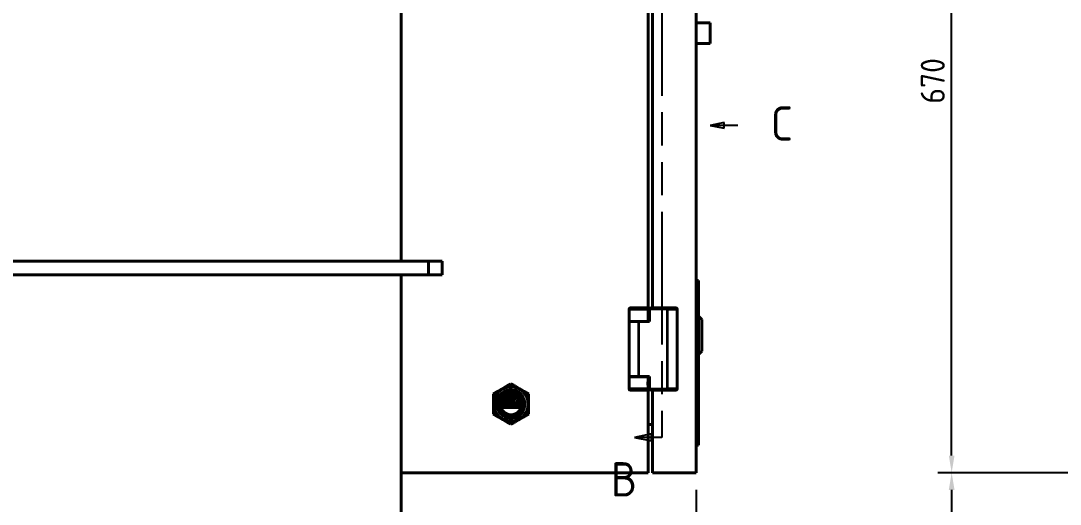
# Model space of a CAD drawing. Header units: millimetres. Extents: x 0 to 5945, y 0 to 4205.
# Drawn here: x 3678 to 4435, y 1621 to 1973 of the extents above; entities that cross this region are included whole.
import ezdxf

# ---------------------------------------------------------------- set-up
doc = ezdxf.new("R2010")
doc.units = ezdxf.units.MM
doc.header["$LTSCALE"] = 5
doc.linetypes.add('CHAIN', pattern=[0.3543, 0.2362, -0.0295, 0.0591, -0.0295])
doc.linetypes.add('DOUBLE_DASH_CHAIN', pattern=[1.2403, 0.6614, -0.0827, 0.1654, -0.0827, 0.1654, -0.0827])
for name, color, linetype, lineweight in [('가시적인 것(ISO)', 3, 'Continuous', 40), ('가시적인 좁은 것(ISO)', 3, 'Continuous', 35), ('단면선(ISO)', 7, 'CHAIN', 25), ('치수(ISO)', 2, 'Continuous', 25)]:
    doc.layers.add(name, color=color, linetype=linetype, lineweight=lineweight)
doc.styles.add('부품번호텍스트_PSTEK_POSCO', font='isocp.shx')
doc.styles.add('치수 텍스트_PSTEK_POSCO', font='isocp.shx')
doc.dimstyles.new('치수_PSTEK_POSCO', dxfattribs={"dimscale": 5, "dimtxt": 3.5, "dimasz": 2.5, "dimexe": 2, "dimexo": 2.5, "dimgap": 1, "dimtad": 1, "dimrnd": 1e-08, "dimdsep": 46, "dimtxsty": '치수 텍스트_PSTEK_POSCO', "dimcen": 0.09, "dimdle": 10, "dimclrd": 7, "dimclre": 7, "dimclrt": 2, "dimadec": 1, "dimazin": 2, "dimtfac": 1, "dimtmove": 0, "dimatfit": 3, "dimfxl": 0, "dimtolj": 1, "dimlwd": -1, "dimlwe": -1, "dimarcsym": 0})

# ---------------------------------------------------------------- blocks, each defined once
blk = doc.blocks.new('2dTransSection0')
at = {"layer": '단면선(ISO)', "linetype": 'Continuous'}
for p, q in [((827.55, 475.91), (825.05, 475.41)), ((827.55, 474.91), (827.55, 475.91)), ((827.55, 475.41), (825.05, 475.41)), ((825.05, 475.41), (827.55, 474.91)), ((829.05, 475.41), (827.55, 475.41)), ((829.05, 475.41), (829.05, 471.54)), ((829.05, 337.76), (829.05, 333.89)), ((827.55, 334.39), (825.05, 333.89)), ((827.55, 333.89), (825.05, 333.89)), ((825.05, 333.89), (827.55, 333.39)), ((827.55, 333.39), (827.55, 334.39)), ((829.05, 333.89), (827.55, 333.89))]:
    blk.add_line(p, q, dxfattribs=at)
at = {"layer": '단면선(ISO)', "linetype": 'DOUBLE_DASH_CHAIN', "ltscale": 5.84134}
blk.add_line((829.05, 475.41), (829.05, 333.89), dxfattribs=at)
at = {"layer": '단면선(ISO)', "linetype": 'Continuous', "flags": 128}
for points in [[(827.55, 475.91), (825.05, 475.41)], [(827.55, 334.39), (825.05, 333.89)]]:
    blk.add_lwpolyline(points, dxfattribs=at)
at = {"layer": '단면선(ISO)'}
for points in [[(827.55, 475.91), (825.05, 475.41), (827.55, 474.91), (827.55, 475.91)], [(827.55, 334.39), (825.05, 333.89), (827.55, 333.39), (827.55, 334.39)]]:
    blk.add_solid(points, dxfattribs=at)
at = {"layer": '단면선(ISO)', "char_height": 5, "attachment_point": 7, "style": '부품번호텍스트_PSTEK_POSCO'}
for insert in [(821.63, 478.91), (821.63, 325.28)]:
    blk.add_mtext('B', dxfattribs=dict(at, insert=insert))
blk = doc.blocks.new('2dTransSection1')
at = {"layer": '단면선(ISO)', "linetype": 'Continuous'}
for p, q in [((838.11, 379.73), (836.11, 379.33)), ((838.11, 379.33), (836.11, 379.33)), ((836.11, 379.33), (838.11, 378.93)), ((838.11, 378.93), (838.11, 379.73)), ((840.11, 379.33), (838.11, 379.33))]:
    blk.add_line(p, q, dxfattribs=at)
at = {"layer": '단면선(ISO)', "linetype": 'Continuous', "flags": 128}
blk.add_lwpolyline([(838.11, 379.73), (836.11, 379.33)], dxfattribs=at)
at = {"layer": '단면선(ISO)'}
blk.add_solid([(838.11, 379.73), (836.11, 379.33), (838.11, 378.93), (838.11, 379.73)], dxfattribs=at)
at = {"layer": '단면선(ISO)', "insert": (844.92, 377.1), "char_height": 5, "attachment_point": 7, "style": '부품번호텍스트_PSTEK_POSCO'}
blk.add_mtext('C', dxfattribs=at)
blk = doc.blocks.new('*D54')
at = {"layer": 'Defpoints', "color": 0}
for p in [(4356.32, 2313.72), (4516.87, 2313.72), (4516.87, 1643.72)]:
    blk.add_point(p, dxfattribs=at)
at = {"layer": '치수(ISO)', "color": 7}
for p, q in [((4504.37, 2313.72), (4346.32, 2313.72)), ((4356.32, 1656.22), (4356.32, 2301.22)), ((4504.37, 1643.72), (4346.32, 1643.72))]:
    blk.add_line(p, q, dxfattribs=at)
for points in [[(4354.24, 2301.22), (4358.41, 2301.22), (4356.32, 2313.72)], [(4354.24, 1656.22), (4358.41, 1656.22), (4356.32, 1643.72)]]:
    blk.add_solid(points, dxfattribs=at)
at = {"layer": '치수(ISO)', "color": 2, "insert": (4342.57, 1912.44), "char_height": 17.5, "attachment_point": 4, "rotation": 90, "style": '치수 텍스트_PSTEK_POSCO'}
blk.add_mtext('\\A1;670', dxfattribs=at)
blk = doc.blocks.new('*D56')
at = {"layer": 'Defpoints', "color": 0}
for p in [(4516.87, 1643.72), (4356.32, 1242.72), (4436.87, 1242.72)]:
    blk.add_point(p, dxfattribs=at)
at = {"layer": '치수(ISO)', "color": 7}
for p, q in [((4504.37, 1643.72), (4346.32, 1643.72)), ((4356.32, 1631.22), (4356.32, 1255.22)), ((4424.37, 1242.72), (4346.32, 1242.72))]:
    blk.add_line(p, q, dxfattribs=at)
for points in [[(4354.24, 1631.22), (4358.41, 1631.22), (4356.32, 1643.72)], [(4354.24, 1255.22), (4358.41, 1255.22), (4356.32, 1242.72)]]:
    blk.add_solid(points, dxfattribs=at)
at = {"layer": '치수(ISO)', "color": 2, "insert": (4342.57, 1378.35), "char_height": 17.5, "attachment_point": 4, "rotation": 90, "style": '치수 텍스트_PSTEK_POSCO'}
blk.add_mtext('\\A1;401', dxfattribs=at)
blk = doc.blocks.new('*D60')
at = {"layer": 'Defpoints', "color": 0}
for p in [(4170.34, 1643.72), (3955.34, 1348.72), (4170.34, 1171.54)]:
    blk.add_point(p, dxfattribs=at)
at = {"layer": '치수(ISO)', "color": 7}
for p, q in [((4170.34, 1631.22), (4170.34, 1161.54)), ((3955.34, 1336.22), (3955.34, 1161.54)), ((3967.84, 1171.54), (4157.84, 1171.54))]:
    blk.add_line(p, q, dxfattribs=at)
for points in [[(3967.84, 1173.62), (3967.84, 1169.45), (3955.34, 1171.54)], [(4157.84, 1173.62), (4157.84, 1169.45), (4170.34, 1171.54)]]:
    blk.add_solid(points, dxfattribs=at)
at = {"layer": '치수(ISO)', "color": 2, "insert": (4043.26, 1185.29), "char_height": 17.5, "attachment_point": 4, "style": '치수 텍스트_PSTEK_POSCO'}
blk.add_mtext('\\A1;215', dxfattribs=at)
blk = doc.blocks.new('*D66')
at = {"layer": 'Defpoints', "color": 0}
for p in [(4170.34, 1643.72), (3197.54, 1411.38), (4170.34, 1114.02)]:
    blk.add_point(p, dxfattribs=at)
at = {"layer": '치수(ISO)', "color": 7}
for p, q in [((4170.34, 1631.22), (4170.34, 1104.02)), ((3197.54, 1398.88), (3197.54, 1104.02)), ((3210.04, 1114.02), (4157.84, 1114.02))]:
    blk.add_line(p, q, dxfattribs=at)
for points in [[(3210.04, 1116.11), (3210.04, 1111.94), (3197.54, 1114.02)], [(4157.84, 1116.11), (4157.84, 1111.94), (4170.34, 1114.02)]]:
    blk.add_solid(points, dxfattribs=at)
at = {"layer": '치수(ISO)', "color": 2, "insert": (3647.42, 1128.65), "char_height": 17.5, "attachment_point": 4, "style": '치수 텍스트_PSTEK_POSCO'}
blk.add_mtext('\\A1;(972.8)', dxfattribs=at)

msp = doc.modelspace()

# ---------------------------------------------------------------- linework, layer by layer
at = {"layer": '가시적인 것(ISO)'}
for p, q in [((4170.343, 1643.721), (4170.343, 2313.721)), ((3955.343, 1797.721), (3955.343, 2188.721)), ((4135.343, 2194.721), (4135.343, 1762.721)), ((4138.343, 2193.721), (4138.343, 1763.721)), ((4170.343, 1971.221), (4180.343, 1971.221)), ((4180.343, 1956.221), (4180.343, 1971.221)), ((4170.343, 1956.221), (4180.343, 1956.221)), ((3975.343, 1797.721), (3509.343, 1797.721)), ((3985.343, 1797.721), (3975.343, 1797.721)), ((3975.343, 1797.721), (3975.343, 1787.721)), ((3985.343, 1787.721), (3985.343, 1797.721)), ((3975.343, 1787.721), (3509.343, 1787.721)), ((3955.343, 1348.721), (3955.343, 1787.721)), ((3975.343, 1787.721), (3985.343, 1787.721)), ((4171.843, 1783.721), (4170.343, 1783.721)), ((4171.843, 1663.721), (4171.843, 1783.721)), ((4171.843, 1778.721), (4171.853, 1778.721)), ((4171.843, 1773.721), (4171.853, 1773.721)), ((4171.853, 1778.721), (4171.853, 1773.721)), ((4171.853, 1773.721), (4171.853, 1673.721)), ((4121.343, 1753.871), (4121.343, 1762.721)), ((4135.343, 1762.721), (4135.343, 1753.871)), ((4136.343, 1762.721), (4136.343, 1753.721)), ((4149.343, 1763.721), (4137.343, 1763.721)), ((4149.343, 1763.721), (4155.343, 1763.721)), ((4156.343, 1704.721), (4156.343, 1762.721)), ((4174.343, 1755.221), (4171.853, 1757.711)), ((4135.343, 1753.871), (4121.343, 1753.871)), ((4121.343, 1753.721), (4121.343, 1753.871)), ((4121.343, 1753.721), (4128.343, 1753.721)), ((4121.343, 1713.721), (4121.343, 1753.721)), ((4136.343, 1753.721), (4128.343, 1753.721)), ((4135.343, 1753.871), (4135.343, 1753.721)), ((4174.343, 1755.221), (4174.343, 1732.221)), ((4174.343, 1732.221), (4171.853, 1729.731)), ((4121.343, 1713.571), (4121.343, 1713.721)), ((4128.343, 1713.721), (4121.343, 1713.721)), ((4121.343, 1713.571), (4135.343, 1713.571)), ((4121.343, 1704.721), (4121.343, 1713.571)), ((4128.343, 1713.721), (4136.343, 1713.721)), ((4135.343, 1713.721), (4135.343, 1713.571)), ((4135.343, 1713.571), (4135.343, 1710.721)), ((4136.343, 1713.721), (4136.343, 1704.721)), ((4035.343, 1708.501), (4022.543, 1701.111)), ((4048.143, 1701.111), (4035.343, 1708.501)), ((4035.343, 1708.391), (4035.343, 1708.501)), ((4135.343, 1710.721), (4135.343, 1706.721)), ((4135.343, 1706.721), (4135.343, 1704.721)), ((4135.343, 1704.721), (4135.343, 1643.721)), ((4137.343, 1703.721), (4149.343, 1703.721)), ((4138.343, 1703.721), (4138.343, 1643.721)), ((4155.343, 1703.721), (4149.343, 1703.721)), ((4022.543, 1701.111), (4022.543, 1686.331)), ((4022.639, 1701.056), (4022.543, 1701.111)), ((4029.343, 1691.221), (4029.343, 1697.721)), ((4029.343, 1696.721), (4029.706, 1696.721)), ((4032.277, 1698.021), (4029.643, 1698.021)), ((4030.025, 1696.721), (4029.706, 1696.721)), ((4030.025, 1692.721), (4030.025, 1696.721)), ((4030.025, 1696.521), (4030.903, 1696.521)), ((4030.903, 1696.521), (4030.903, 1692.321)), ((4032.19, 1696.621), (4032.19, 1698.021)), ((4038.497, 1696.621), (4032.19, 1696.621)), ((4032.277, 1698.021), (4032.277, 1699.421)), ((4033.343, 1699.421), (4032.277, 1699.421)), ((4038.41, 1698.021), (4032.277, 1698.021)), ((4033.343, 1700.521), (4037.343, 1700.521)), ((4033.343, 1700.521), (4033.343, 1699.421)), ((4033.343, 1700.221), (4037.343, 1700.221)), ((4037.343, 1700.521), (4037.343, 1699.421)), ((4038.41, 1699.421), (4037.343, 1699.421)), ((4038.41, 1698.021), (4038.41, 1699.421)), ((4041.043, 1698.021), (4038.41, 1698.021)), ((4038.497, 1698.021), (4038.497, 1696.621)), ((4039.783, 1696.521), (4041.343, 1696.521)), ((4039.783, 1692.321), (4039.783, 1696.521)), ((4041.245, 1696.221), (4040.925, 1696.221)), ((4040.925, 1696.221), (4040.925, 1692.721)), ((4041.245, 1696.221), (4041.343, 1696.221)), ((4041.343, 1691.221), (4041.343, 1697.721)), ((4044.343, 1697.339), (4044.343, 1697.711)), ((4044.343, 1690.103), (4044.343, 1697.339)), ((4048.143, 1701.111), (4048.048, 1701.056)), ((4048.143, 1686.331), (4048.143, 1701.111)), ((4029.706, 1692.721), (4029.343, 1692.721)), ((4030.903, 1692.321), (4029.343, 1692.321)), ((4029.343, 1691.8), (4031.498, 1691.8)), ((4031.548, 1691.281), (4029.343, 1691.281)), ((4041.243, 1691.121), (4029.443, 1691.121)), ((4029.706, 1692.721), (4030.025, 1692.721)), ((4031.498, 1691.8), (4031.498, 1694.221)), ((4031.498, 1694.221), (4031.548, 1694.221)), ((4031.548, 1695.549), (4031.548, 1692.895)), ((4031.548, 1691.121), (4031.548, 1692.895)), ((4031.998, 1695.549), (4031.998, 1692.895)), ((4031.998, 1694.221), (4032.048, 1694.221)), ((4031.998, 1691.121), (4031.998, 1692.895)), ((4032.568, 1691.281), (4031.998, 1691.281)), ((4032.048, 1694.221), (4032.048, 1691.8)), ((4032.048, 1691.8), (4032.518, 1691.8)), ((4032.518, 1691.8), (4032.518, 1694.221)), ((4032.518, 1694.221), (4032.568, 1694.221)), ((4032.568, 1695.549), (4032.568, 1692.895)), ((4032.568, 1691.121), (4032.568, 1692.895)), ((4033.018, 1695.549), (4033.018, 1692.895)), ((4033.018, 1694.221), (4033.068, 1694.221)), ((4033.018, 1691.121), (4033.018, 1692.895)), ((4033.588, 1691.281), (4033.018, 1691.281)), ((4033.068, 1694.221), (4033.068, 1691.8)), ((4033.068, 1691.8), (4033.538, 1691.8)), ((4033.538, 1691.8), (4033.538, 1694.221)), ((4033.538, 1694.221), (4033.588, 1694.221)), ((4033.588, 1695.549), (4033.588, 1692.895)), ((4033.588, 1691.121), (4033.588, 1692.895)), ((4034.038, 1695.549), (4034.038, 1692.895)), ((4034.038, 1694.221), (4034.088, 1694.221)), ((4034.038, 1691.121), (4034.038, 1692.895)), ((4034.608, 1691.281), (4034.038, 1691.281)), ((4034.088, 1694.221), (4034.088, 1691.8)), ((4034.088, 1691.8), (4034.558, 1691.8)), ((4034.558, 1691.8), (4034.558, 1694.221)), ((4034.558, 1694.221), (4034.608, 1694.221)), ((4034.608, 1695.549), (4034.608, 1692.895)), ((4034.608, 1691.121), (4034.608, 1692.895)), ((4035.058, 1695.549), (4035.058, 1692.895)), ((4035.058, 1694.221), (4035.108, 1694.221)), ((4035.058, 1691.121), (4035.058, 1692.895)), ((4035.628, 1691.281), (4035.058, 1691.281)), ((4035.108, 1694.221), (4035.108, 1691.8)), ((4035.108, 1691.8), (4035.578, 1691.8)), ((4035.578, 1691.8), (4035.578, 1694.221)), ((4035.578, 1694.221), (4035.628, 1694.221)), ((4035.628, 1695.549), (4035.628, 1692.895)), ((4035.628, 1691.121), (4035.628, 1692.895)), ((4036.078, 1695.549), (4036.078, 1692.895)), ((4036.078, 1694.221), (4036.128, 1694.221)), ((4036.078, 1691.121), (4036.078, 1692.895)), ((4036.648, 1691.281), (4036.078, 1691.281)), ((4036.128, 1694.221), (4036.128, 1691.8)), ((4036.128, 1691.8), (4036.598, 1691.8)), ((4036.598, 1691.8), (4036.598, 1694.221)), ((4036.598, 1694.221), (4036.648, 1694.221)), ((4036.648, 1695.549), (4036.648, 1692.895)), ((4036.648, 1691.121), (4036.648, 1692.895)), ((4037.098, 1695.549), (4037.098, 1692.895)), ((4037.098, 1694.221), (4037.148, 1694.221)), ((4037.098, 1691.121), (4037.098, 1692.895)), ((4037.668, 1691.281), (4037.098, 1691.281)), ((4037.148, 1694.221), (4037.148, 1691.8)), ((4037.148, 1691.8), (4037.618, 1691.8)), ((4037.618, 1691.8), (4037.618, 1694.221)), ((4037.618, 1694.221), (4037.668, 1694.221)), ((4037.668, 1695.549), (4037.668, 1692.895)), ((4037.668, 1691.121), (4037.668, 1692.895)), ((4038.118, 1695.549), (4038.118, 1692.895)), ((4038.118, 1694.221), (4038.168, 1694.221)), ((4038.118, 1691.121), (4038.118, 1692.895)), ((4038.688, 1691.281), (4038.118, 1691.281)), ((4038.168, 1694.221), (4038.168, 1691.8)), ((4038.168, 1691.8), (4038.638, 1691.8)), ((4038.638, 1691.8), (4038.638, 1694.221)), ((4038.638, 1694.221), (4038.688, 1694.221)), ((4038.688, 1695.549), (4038.688, 1692.895)), ((4038.688, 1691.121), (4038.688, 1692.895)), ((4039.138, 1695.549), (4039.138, 1692.895)), ((4039.138, 1694.221), (4039.188, 1694.221)), ((4039.138, 1691.121), (4039.138, 1692.895)), ((4041.343, 1691.281), (4039.138, 1691.281)), ((4039.188, 1694.221), (4039.188, 1691.8)), ((4039.188, 1691.8), (4041.343, 1691.8)), ((4041.343, 1692.321), (4039.783, 1692.321)), ((4040.925, 1692.721), (4041.245, 1692.721)), ((4041.343, 1692.721), (4041.245, 1692.721)), ((4044.343, 1695.321), (4044.443, 1695.321)), ((4044.343, 1692.121), (4044.443, 1692.121)), ((4044.343, 1690.029), (4044.343, 1690.103)), ((4044.443, 1695.321), (4044.443, 1693.721)), ((4044.443, 1693.721), (4044.443, 1692.121)), ((4022.639, 1686.386), (4022.543, 1686.331)), ((4022.543, 1686.331), (4035.343, 1678.941)), ((4035.343, 1678.941), (4048.143, 1686.331)), ((4048.048, 1686.386), (4048.143, 1686.331)), ((4035.343, 1679.051), (4035.343, 1678.941)), ((4135.343, 1678.721), (4138.343, 1678.721)), ((4171.843, 1673.721), (4171.853, 1673.721)), ((4171.853, 1673.721), (4171.853, 1668.721)), ((4171.843, 1668.721), (4171.853, 1668.721)), ((4171.843, 1663.721), (4170.343, 1663.721)), ((3955.343, 1643.721), (4135.343, 1643.721)), ((4170.343, 1643.721), (4138.343, 1643.721))]:
    msp.add_line(p, q, dxfattribs=at)
for radius in [12.471, 8.2, 7.8]:
    msp.add_circle((4035.343, 1693.721), radius, dxfattribs=at)
for centre, radius, start, end in [((4122.343, 1762.721), 1, 90, 180), ((4134.343, 1762.721), 1, 0, 90), ((4137.343, 1762.721), 1, 90, 180), ((4155.343, 1762.721), 1, 0, 90), ((4035.343, 1693.721), 9.7, 21.900185, 338.099815), ((4122.343, 1704.721), 1, 180, 270), ((4134.343, 1704.721), 1, 270, 0), ((4137.343, 1704.721), 1, 180, 270), ((4155.343, 1704.721), 1, 270, 0), ((4035.343, 1693.721), 10.319, 132.520109, 177.166925), ((4029.643, 1697.721), 0.3, 90, 180), ((4041.043, 1697.721), 0.3, 0, 90), ((4029.443, 1691.221), 0.1, 180, 270), ((4041.243, 1691.221), 0.1, 270, 0)]:
    msp.add_arc(centre, radius, start, end, dxfattribs=at)
for points, knots in [([(4122.343, 1763.721), (4122.355, 1763.721), (4122.373, 1763.721), (4122.431, 1763.721), (4122.435, 1763.721), (4122.439, 1763.721), (4122.443, 1763.721), (4122.505, 1763.721), (4122.595, 1763.721), (4122.712, 1763.721), (4122.729, 1763.721), (4122.746, 1763.721), (4122.765, 1763.721), (4122.876, 1763.721), (4123.009, 1763.721), (4123.162, 1763.721), (4123.213, 1763.721), (4123.265, 1763.721), (4123.321, 1763.721), (4123.548, 1763.721), (4123.808, 1763.721), (4124.101, 1763.721), (4124.357, 1763.721), (4124.634, 1763.721), (4124.931, 1763.721), (4124.974, 1763.721), (4125.018, 1763.721), (4125.06, 1763.721), (4125.357, 1763.721), (4125.668, 1763.721), (4125.994, 1763.721), (4126.041, 1763.721), (4126.09, 1763.721), (4126.135, 1763.721), (4126.474, 1763.721), (4126.822, 1763.721), (4127.18, 1763.721), (4127.204, 1763.721), (4127.229, 1763.721), (4127.251, 1763.721), (4127.612, 1763.721), (4127.977, 1763.721), (4128.343, 1763.721)], [0, 0, 0, 0, 0.05859375, 0.05859375, 0.05859375, 0.0625, 0.0625, 0.0625, 0.1171875, 0.1171875, 0.1171875, 0.125, 0.125, 0.125, 0.171875, 0.171875, 0.171875, 0.1875, 0.1875, 0.1875, 0.25, 0.25, 0.25, 0.3046875, 0.3046875, 0.3046875, 0.3125, 0.3125, 0.3125, 0.3671875, 0.3671875, 0.3671875, 0.375, 0.375, 0.375, 0.43359375, 0.43359375, 0.43359375, 0.4375, 0.4375, 0.4375, 0.5, 0.5, 0.5, 0.5]), ([(4128.343, 1763.721), (4128.687, 1763.721), (4129.028, 1763.721), (4129.367, 1763.721), (4129.39, 1763.721), (4129.411, 1763.721), (4129.435, 1763.721), (4129.77, 1763.721), (4130.096, 1763.721), (4130.416, 1763.721), (4130.461, 1763.721), (4130.505, 1763.721), (4130.552, 1763.721), (4130.834, 1763.721), (4131.107, 1763.721), (4131.368, 1763.721), (4131.455, 1763.721), (4131.54, 1763.721), (4131.627, 1763.721), (4131.973, 1763.721), (4132.293, 1763.721), (4132.586, 1763.721), (4132.842, 1763.721), (4133.073, 1763.721), (4133.279, 1763.721), (4133.308, 1763.721), (4133.338, 1763.721), (4133.365, 1763.721), (4133.559, 1763.721), (4133.726, 1763.721), (4133.864, 1763.721), (4133.884, 1763.721), (4133.904, 1763.721), (4133.922, 1763.721), (4134.056, 1763.721), (4134.159, 1763.721), (4134.229, 1763.721), (4134.234, 1763.721), (4134.239, 1763.721), (4134.243, 1763.721), (4134.31, 1763.721), (4134.33, 1763.721), (4134.343, 1763.721)], [0.5, 0.5, 0.5, 0.5, 0.55859375, 0.55859375, 0.55859375, 0.5625, 0.5625, 0.5625, 0.6171875, 0.6171875, 0.6171875, 0.625, 0.625, 0.625, 0.671875, 0.671875, 0.671875, 0.6875, 0.6875, 0.6875, 0.75, 0.75, 0.75, 0.8046875, 0.8046875, 0.8046875, 0.8125, 0.8125, 0.8125, 0.8671875, 0.8671875, 0.8671875, 0.875, 0.875, 0.875, 0.93359375, 0.93359375, 0.93359375, 0.9375, 0.9375, 0.9375, 1, 1, 1, 1]), ([(4028.369, 1701.327), (4028.803, 1701.724), (4029.269, 1702.084), (4030.257, 1702.718), (4030.776, 1702.993), (4031.886, 1703.463), (4032.477, 1703.653), (4033.692, 1703.926), (4034.314, 1704.008), (4035.62, 1704.059), (4036.302, 1704.018), (4037.775, 1703.782), (4038.557, 1703.56), (4039.822, 1703.034), (4040.32, 1702.778), (4041.159, 1702.256), (4041.507, 1702.008), (4042.345, 1701.329), (4042.811, 1700.872), (4043.651, 1699.876), (4044.024, 1699.338), (4044.343, 1698.769)], [0.000027, 0.000027, 0.000027, 0.000027, 0.1764249, 0.1764249, 0.3522959, 0.3522959, 0.5381784, 0.5381784, 0.725877, 0.725877, 0.9303668, 0.9303668, 1.1734305, 1.1734305, 1.3413473, 1.3413473, 1.4696628, 1.4696628, 1.6648162, 1.6648162, 1.8607312, 1.8607312, 1.8607312, 1.8607312]), ([(4044.343, 1697.711), (4044.051, 1698.417), (4043.676, 1699.09), (4042.779, 1700.336), (4042.256, 1700.906), (4040.685, 1702.269), (4039.537, 1702.921), (4036.948, 1703.787), (4035.618, 1703.917), (4033.29, 1703.757), (4032.209, 1703.501), (4030.16, 1702.651), (4029.211, 1702.062), (4028.37, 1701.326)], [0, 0, 0, 0, 0.2293204, 0.2293204, 0.4607423, 0.4607423, 0.8568907, 0.8568907, 1.2866542, 1.2866542, 1.675384, 1.675384, 2.0677775, 2.0677775, 2.0677775, 2.0677775]), ([(4134.343, 1703.721), (4134.331, 1703.721), (4134.314, 1703.721), (4134.255, 1703.721), (4134.251, 1703.721), (4134.248, 1703.721), (4134.243, 1703.721), (4134.181, 1703.721), (4134.092, 1703.721), (4133.974, 1703.721), (4133.957, 1703.721), (4133.941, 1703.721), (4133.922, 1703.721), (4133.81, 1703.721), (4133.678, 1703.721), (4133.525, 1703.721), (4133.474, 1703.721), (4133.422, 1703.721), (4133.365, 1703.721), (4133.139, 1703.721), (4132.879, 1703.721), (4132.586, 1703.721), (4132.33, 1703.721), (4132.053, 1703.721), (4131.755, 1703.721), (4131.713, 1703.721), (4131.669, 1703.721), (4131.627, 1703.721), (4131.33, 1703.721), (4131.018, 1703.721), (4130.692, 1703.721), (4130.646, 1703.721), (4130.597, 1703.721), (4130.552, 1703.721), (4130.213, 1703.721), (4129.865, 1703.721), (4129.507, 1703.721), (4129.483, 1703.721), (4129.458, 1703.721), (4129.435, 1703.721), (4129.075, 1703.721), (4128.71, 1703.721), (4128.343, 1703.721), (4128, 1703.721), (4127.658, 1703.721), (4127.319, 1703.721), (4127.297, 1703.721), (4127.275, 1703.721), (4127.251, 1703.721), (4126.917, 1703.721), (4126.59, 1703.721), (4126.271, 1703.721), (4126.225, 1703.721), (4126.182, 1703.721), (4126.135, 1703.721), (4125.852, 1703.721), (4125.58, 1703.721), (4125.318, 1703.721), (4125.231, 1703.721), (4125.147, 1703.721), (4125.06, 1703.721), (4124.714, 1703.721), (4124.393, 1703.721), (4124.101, 1703.721), (4123.845, 1703.721), (4123.614, 1703.721), (4123.408, 1703.721), (4123.379, 1703.721), (4123.349, 1703.721), (4123.321, 1703.721), (4123.127, 1703.721), (4122.961, 1703.721), (4122.822, 1703.721), (4122.802, 1703.721), (4122.782, 1703.721), (4122.765, 1703.721), (4122.63, 1703.721), (4122.528, 1703.721), (4122.457, 1703.721), (4122.452, 1703.721), (4122.448, 1703.721), (4122.443, 1703.721), (4122.377, 1703.721), (4122.357, 1703.721), (4122.343, 1703.721)], [0, 0, 0, 0, 0.0585937, 0.0585937, 0.0585937, 0.0625, 0.0625, 0.0625, 0.1171875, 0.1171875, 0.1171875, 0.125, 0.125, 0.125, 0.171875, 0.171875, 0.171875, 0.1875, 0.1875, 0.1875, 0.25, 0.25, 0.25, 0.3046875, 0.3046875, 0.3046875, 0.3125, 0.3125, 0.3125, 0.3671875, 0.3671875, 0.3671875, 0.375, 0.375, 0.375, 0.4335937, 0.4335937, 0.4335937, 0.4375, 0.4375, 0.4375, 0.5, 0.5, 0.5, 0.5585937, 0.5585937, 0.5585937, 0.5625, 0.5625, 0.5625, 0.6171875, 0.6171875, 0.6171875, 0.625, 0.625, 0.625, 0.671875, 0.671875, 0.671875, 0.6875, 0.6875, 0.6875, 0.75, 0.75, 0.75, 0.8046875, 0.8046875, 0.8046875, 0.8125, 0.8125, 0.8125, 0.8671875, 0.8671875, 0.8671875, 0.875, 0.875, 0.875, 0.9335937, 0.9335937, 0.9335937, 0.9375, 0.9375, 0.9375, 1, 1, 1, 1]), ([(4135.343, 1706.721), (4135.337, 1706.742), (4135.328, 1706.772), (4135.274, 1706.977), (4135.235, 1707.13), (4135.162, 1707.484), (4135.123, 1707.708), (4135.067, 1708.2), (4135.051, 1708.469), (4135.051, 1708.974), (4135.067, 1709.242), (4135.123, 1709.735), (4135.162, 1709.959), (4135.235, 1710.312), (4135.274, 1710.466), (4135.328, 1710.67), (4135.337, 1710.701), (4135.343, 1710.721)], [-0.90954053, -0.90954053, -0.90954053, -0.90954053, -0.8337547, -0.8337547, -0.75796886, -0.75796886, -0.68216461, -0.68216461, -0.60636035, -0.60636035, -0.5305561, -0.5305561, -0.45475184, -0.45475184, -0.37896601, -0.37896601, -0.30318018, -0.30318018, -0.30318018, -0.30318018]), ([(4044.343, 1698.769), (4044.343, 1698.591), (4044.343, 1698.412), (4044.343, 1698.06), (4044.343, 1697.886), (4044.343, 1697.711)], [-0.10893792, -0.10893792, -0.10893792, -0.10893792, -0.0536825, -0.0536825, 0, 0, 0, 0]), ([(4044.343, 1698.053), (4044.422, 1697.899), (4044.497, 1697.742), (4045.128, 1696.337), (4045.399, 1695.04), (4045.497, 1692.15), (4045.137, 1690.82), (4044.675, 1689.573), (4044.519, 1689.216), (4044.343, 1688.87)], [0.5489562, 0.5489562, 0.5489562, 0.5489562, 0.6007247, 0.6007247, 1.0094111, 1.0094111, 1.5563047, 1.5563047, 1.7834172, 1.7834172, 1.7834172, 1.7834172]), ([(4044.343, 1689.718), (4044.36, 1689.757), (4044.377, 1689.795), (4044.909, 1691.033), (4045.18, 1692.322), (4045.198, 1694.131), (4045.164, 1694.634), (4045.007, 1695.719), (4044.869, 1696.297), (4044.581, 1697.153), (4044.469, 1697.441), (4044.343, 1697.724)], [-1.39765765, -1.39765765, -1.39765765, -1.39765765, -1.38507181, -1.38507181, -0.99353455, -0.99353455, -0.84247267, -0.84247267, -0.66461439, -0.66461439, -0.57161402, -0.57161402, -0.57161402, -0.57161402]), ([(4025.036, 1694.159), (4025.014, 1692.892), (4025.224, 1691.619), (4026.096, 1689.248), (4026.752, 1688.151), (4028.58, 1686.075), (4029.691, 1685.319), (4031.536, 1684.419), (4032.826, 1683.919), (4035.774, 1683.747), (4037.064, 1683.919), (4038.958, 1684.56), (4039.611, 1684.867), (4040.821, 1685.608), (4041.379, 1686.036), (4041.885, 1686.519)], [0.0000403, 0.0000403, 0.0000403, 0.0000403, 0.38026, 0.38026, 0.7568761, 0.7568761, 1.2090463, 1.2090463, 1.5664862, 1.5664862, 1.838396, 1.838396, 1.9927448, 1.9927448, 2.1428666, 2.1428666, 2.1428666, 2.1428666]), ([(4044.343, 1688.674), (4044.139, 1688.31), (4043.913, 1687.959), (4043.423, 1687.29), (4043.159, 1686.971), (4042.325, 1686.08), (4041.705, 1685.557), (4040.591, 1684.821), (4040.129, 1684.564), (4039.028, 1684.059), (4038.381, 1683.836), (4037.046, 1683.521), (4036.363, 1683.43), (4035.051, 1683.388), (4034.426, 1683.424), (4033.124, 1683.62), (4032.452, 1683.792), (4031.217, 1684.243), (4030.653, 1684.509), (4029.528, 1685.17), (4028.976, 1685.572), (4027.998, 1686.447), (4027.567, 1686.91), (4026.796, 1687.906), (4026.458, 1688.437), (4025.885, 1689.55), (4025.65, 1690.129), (4025.271, 1691.378), (4025.138, 1692.048), (4025.041, 1693.057), (4025.025, 1693.388), (4025.024, 1693.867), (4025.028, 1694.013), (4025.034, 1694.159)], [0.000001, 0.000001, 0.000001, 0.000001, 0.1251082, 0.1251082, 0.2490433, 0.2490433, 0.4913716, 0.4913716, 0.6498155, 0.6498155, 0.8547075, 0.8547075, 1.0611773, 1.0611773, 1.2485158, 1.2485158, 1.4562312, 1.4562312, 1.6429676, 1.6429676, 1.8474851, 1.8474851, 2.0367988, 2.0367988, 2.2253905, 2.2253905, 2.4124306, 2.4124306, 2.6169251, 2.6169251, 2.7164601, 2.7164601, 2.7604111, 2.7604111, 2.7604111, 2.7604111]), ([(4041.922, 1686.553), (4042.427, 1687.016), (4042.877, 1687.529), (4043.699, 1688.687), (4044.06, 1689.342), (4044.343, 1690.028)], [0.00009603, 0.00009603, 0.00009603, 0.00009603, 0.20539549, 0.20539549, 0.42988737, 0.42988737, 0.42988737, 0.42988737]), ([(4044.343, 1690.029), (4044.343, 1689.805), (4044.343, 1689.582), (4044.343, 1689.13), (4044.343, 1688.901), (4044.343, 1688.674)], [-0.14025355, -0.14025355, -0.14025355, -0.14025355, -0.07118876, -0.07118876, -0.00000564, -0.00000564, -0.00000564, -0.00000564]), ([(4041.262, 1685.243), (4040.045, 1684.392), (4038.766, 1683.886), (4036.102, 1683.301), (4034.733, 1683.328), (4033.535, 1683.54)], [0.0000345, 0.0000345, 0.0000345, 0.0000345, 0.44543229, 0.44543229, 0.98067413, 0.98067413, 0.98067413, 0.98067413])]:
    msp.add_open_spline(points, degree=3, knots=knots, dxfattribs=at)
for points in [[(4022.639, 1701.056), (4029.029, 1704.659), (4035.343, 1708.391)], [(4035.343, 1708.391), (4041.658, 1704.659), (4048.048, 1701.056)], [(4022.639, 1686.386), (4022.714, 1693.721), (4022.639, 1701.056)], [(4048.048, 1701.056), (4047.973, 1693.721), (4048.048, 1686.386)], [(4035.343, 1679.051), (4029.029, 1682.784), (4022.639, 1686.386)], [(4048.048, 1686.386), (4041.658, 1682.784), (4035.343, 1679.051)]]:
    msp.add_rational_spline(points, [1.24077700271, 1.4412632765, 1.24077700271], degree=2, dxfattribs=at)
for points in [[(4044.343, 1697.711), (4044.343, 1697.711), (4044.343, 1697.711), (4044.343, 1697.711)], [(4025.037, 1694.231), (4025.036, 1694.207), (4025.035, 1694.183), (4025.034, 1694.159)], [(4033.53, 1683.541), (4033.233, 1683.601), (4032.939, 1683.674), (4032.65, 1683.76)], [(4033.535, 1683.54), (4033.533, 1683.54), (4033.532, 1683.541), (4033.53, 1683.541)], [(4041.959, 1685.803), (4041.735, 1685.606), (4041.503, 1685.419), (4041.263, 1685.242)], [(4041.885, 1686.519), (4041.897, 1686.531), (4041.909, 1686.542), (4041.922, 1686.554)], [(4041.922, 1686.553), (4041.911, 1686.543), (4041.9, 1686.533), (4041.889, 1686.523)], [(4041.922, 1686.553), (4041.912, 1686.544), (4041.901, 1686.535), (4041.891, 1686.525)], [(4041.922, 1686.553), (4041.922, 1686.553), (4041.922, 1686.553), (4041.922, 1686.553)]]:
    msp.add_open_spline(points, degree=3, dxfattribs=at)
at = {"layer": '가시적인 좁은 것(ISO)'}
for p, q in [((4121.343, 1762.721), (4135.343, 1762.721)), ((4149.343, 1762.721), (4136.343, 1762.721)), ((4149.343, 1763.721), (4149.343, 1762.721)), ((4149.343, 1762.721), (4156.343, 1762.721)), ((4149.343, 1704.721), (4149.343, 1762.721)), ((4128.343, 1753.721), (4128.343, 1713.721)), ((4135.343, 1704.721), (4121.343, 1704.721)), ((4136.343, 1704.721), (4149.343, 1704.721)), ((4149.343, 1704.721), (4149.343, 1703.721)), ((4156.343, 1704.721), (4149.343, 1704.721)), ((4029.706, 1696.721), (4029.706, 1692.721)), ((4041.245, 1692.721), (4041.245, 1696.221)), ((4031.998, 1692.895), (4031.548, 1692.895)), ((4033.018, 1692.895), (4032.568, 1692.895)), ((4034.038, 1692.895), (4033.588, 1692.895)), ((4035.058, 1692.895), (4034.608, 1692.895)), ((4036.078, 1692.895), (4035.628, 1692.895)), ((4037.098, 1692.895), (4036.648, 1692.895)), ((4038.118, 1692.895), (4037.668, 1692.895)), ((4039.138, 1692.895), (4038.688, 1692.895)), ((4044.343, 1693.721), (4044.443, 1693.721))]:
    msp.add_line(p, q, dxfattribs=at)

# ---------------------------------------------------------------- block references
at = {"layer": '단면선(ISO)', "xscale": 5, "yscale": 5, "zscale": 5}
for name in ['2dTransSection0', '2dTransSection1']:
    msp.add_blockref(name, (0, 0), dxfattribs=at)

# ---------------------------------------------------------------- dimensions: what is measured, and where the dimension line sits
at = {"layer": '치수(ISO)', "color": 7}
for base, p1, p2, angle, picture, middle in [((4356.324, 2313.721), (4516.874, 1643.721), (4516.874, 2313.721), 270, '*D54', (4356.324, 1928.721)), ((4170.343, 1171.538), (3955.343, 1348.721), (4170.343, 1643.721), 180, '*D60', (4057.843, 1171.538)), ((4356.324, 1242.721), (4516.874, 1643.721), (4436.874, 1242.721), 270, '*D56', (4356.324, 1393.221))]:
    dim = msp.add_linear_dim(base=base, p1=p1, p2=p2, angle=angle, dimstyle='치수_PSTEK_POSCO', override={"dimdec": 2, "dimtp": 0, "dimtm": 0, "dimtdec": 2, "dimtofl": 0, "dimatfit": 1}, dxfattribs=at)
    dim.commit()
    dim.dimension.update_dxf_attribs({"geometry": picture, "text_midpoint": middle, "dimtype": 160})
dim = msp.add_linear_dim(base=(4170.343, 1114.024), p1=(3197.543, 1411.381), p2=(4170.343, 1643.721), angle=180, text='(<>)', dimstyle='치수_PSTEK_POSCO', override={"dimgap": 1, "dimdec": 2, "dimtol": 0, "dimlim": 0, "dimtp": 0, "dimtm": 0, "dimtdec": 2, "dimtofl": 0, "dimatfit": 1}, dxfattribs=at)
dim.commit()
dim.dimension.update_dxf_attribs({"geometry": '*D66', "text_midpoint": (3678.943, 1114.024), "dimtype": 160})

doc.saveas('drawing.dxf')
